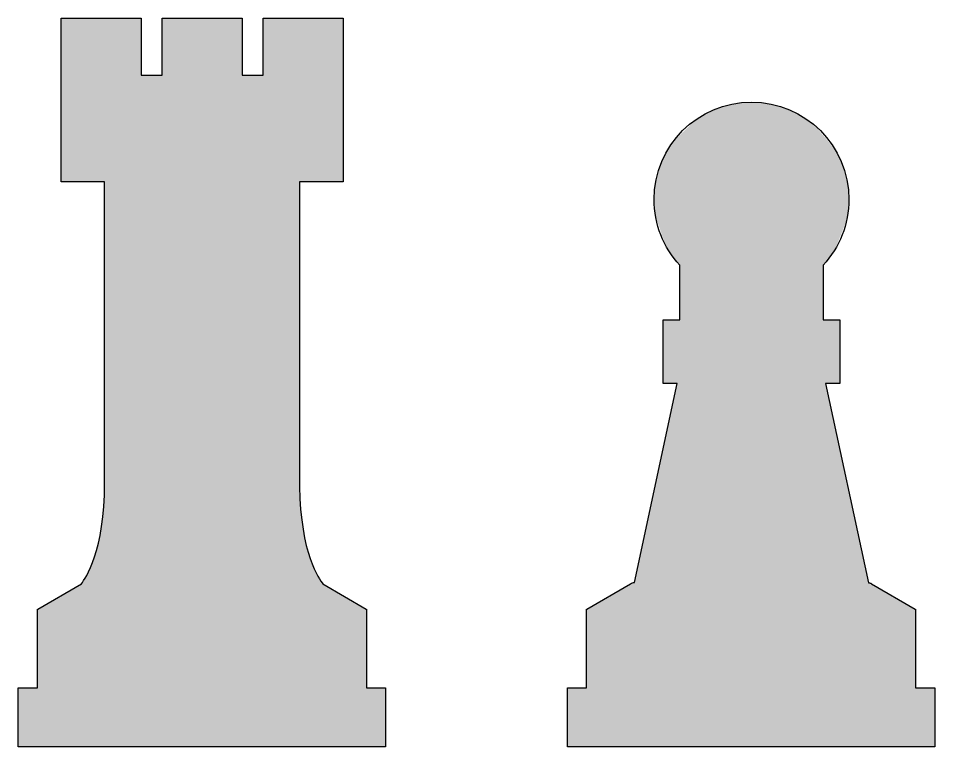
# Model space of a CAD drawing. Extents: x -1530 to -1030, y -441 to -279.
# Drawn here: x -1170.8 to -1030, y -440.6 to -328.7 of the extents above; entities that cross this region are included whole.
import ezdxf

# ---------------------------------------------------------------- set-up
doc = ezdxf.new("R2010")
doc.units = 0
doc.layers.add('LAYER', color=7, linetype='CONTINUOUS')

# ---------------------------------------------------------------- blocks, each defined once
blk = doc.blocks.new('*U2')
at = {"layer": 'LAYER', "color": 7}
for points in [[(-1060.85, -440.64), (-1062.42, -342.16), (-1060.85, -341.83)], [(-1059.96, -440.64), (-1060.85, -341.83), (-1059.96, -341.65)], [(-1060.85, -440.64), (-1060.85, -341.83), (-1059.96, -440.64)], [(-1057.38, -440.64), (-1059.96, -341.65), (-1057.38, -341.56)], [(-1059.96, -440.64), (-1059.96, -341.65), (-1057.38, -440.64)], [(-1057.38, -440.64), (-1057.38, -341.56), (-1054.87, -440.64)], [(-1054.87, -440.64), (-1057.38, -341.56), (-1054.87, -341.9)], [(-1054.87, -440.64), (-1054.87, -341.9), (-1052.5, -440.64)], [(-1052.5, -440.64), (-1054.87, -341.9), (-1052.5, -342.65)], [(-1064.71, -440.64), (-1066.81, -344.31), (-1064.71, -343.06)], [(-1062.42, -440.64), (-1064.71, -343.06), (-1062.42, -342.16)], [(-1064.71, -440.64), (-1064.71, -343.06), (-1062.42, -440.64)], [(-1062.42, -440.64), (-1062.42, -342.16), (-1060.85, -440.64)], [(-1052.5, -440.64), (-1052.5, -342.65), (-1051.97, -440.64)], [(-1051.97, -440.64), (-1052.5, -342.65), (-1051.97, -342.92)], [(-1051.97, -440.64), (-1051.97, -342.92), (-1050.32, -440.64)], [(-1050.32, -440.64), (-1051.97, -342.92), (-1050.32, -343.76)], [(-1066.81, -440.64), (-1069.16, -346.63), (-1066.81, -344.31)], [(-1066.81, -440.64), (-1066.81, -344.31), (-1064.71, -440.64)], [(-1050.32, -440.64), (-1050.32, -343.76), (-1048.36, -440.64)], [(-1048.36, -440.64), (-1050.32, -343.76), (-1048.36, -345.2)], [(-1048.36, -440.64), (-1048.36, -345.2), (-1047.14, -440.64)], [(-1047.14, -440.64), (-1048.36, -345.2), (-1047.14, -346.66)], [(-1070.24, -365.28), (-1070.94, -348.84), (-1070.24, -347.7)], [(-1070.18, -365.39), (-1070.24, -347.7), (-1070.18, -347.64)], [(-1070.24, -365.28), (-1070.24, -347.7), (-1070.18, -365.39)], [(-1070.1, -365.5), (-1070.18, -347.64), (-1070.1, -347.56)], [(-1070.18, -365.39), (-1070.18, -347.64), (-1070.1, -365.5)], [(-1069.85, -365.81), (-1070.1, -347.56), (-1069.85, -347.32)], [(-1070.1, -365.5), (-1070.1, -347.56), (-1069.85, -365.81)], [(-1069.68, -366.01), (-1069.85, -347.32), (-1069.68, -347.15)], [(-1069.85, -365.81), (-1069.85, -347.32), (-1069.68, -366.01)], [(-1069.64, -366.07), (-1069.68, -347.15), (-1069.64, -347.1)], [(-1069.68, -366.01), (-1069.68, -347.15), (-1069.64, -366.07)], [(-1069.57, -366.16), (-1069.64, -347.1), (-1069.57, -347.03)], [(-1069.64, -366.07), (-1069.64, -347.1), (-1069.57, -366.16)], [(-1069.55, -366.18), (-1069.57, -347.03), (-1069.55, -347.02)], [(-1069.57, -366.16), (-1069.57, -347.03), (-1069.55, -366.18)], [(-1069.49, -366.25), (-1069.55, -347.02), (-1069.49, -346.96)], [(-1069.55, -366.18), (-1069.55, -347.02), (-1069.49, -366.25)], [(-1069.36, -366.41), (-1069.49, -346.96), (-1069.36, -346.83)], [(-1069.49, -366.25), (-1069.49, -346.96), (-1069.36, -366.41)], [(-1069.28, -366.56), (-1069.36, -346.83), (-1069.28, -346.75)], [(-1069.36, -366.41), (-1069.36, -346.83), (-1069.28, -366.56)], [(-1069.16, -366.78), (-1069.28, -346.75), (-1069.16, -346.63)], [(-1069.28, -366.56), (-1069.28, -346.75), (-1069.16, -366.78)], [(-1069.16, -440.64), (-1069.16, -346.63), (-1066.81, -440.64)], [(-1047.14, -366.65), (-1047.14, -346.66), (-1047, -366.48)], [(-1047, -366.48), (-1047.14, -346.66), (-1047, -346.82)], [(-1047, -366.48), (-1047, -346.82), (-1046.88, -366.34)], [(-1046.88, -366.34), (-1047, -346.82), (-1046.88, -346.96)], [(-1046.88, -366.34), (-1046.88, -346.96), (-1046.72, -366.15)], [(-1046.72, -366.15), (-1046.88, -346.96), (-1046.72, -347.15)], [(-1046.72, -366.15), (-1046.72, -347.15), (-1046.71, -366.14)], [(-1046.71, -366.14), (-1046.72, -347.15), (-1046.71, -347.17)], [(-1046.71, -366.14), (-1046.71, -347.17), (-1046.62, -366.03)], [(-1046.62, -366.03), (-1046.71, -347.17), (-1046.62, -347.27)], [(-1046.62, -366.03), (-1046.62, -347.27), (-1046.58, -365.97)], [(-1046.58, -365.97), (-1046.62, -347.27), (-1046.58, -347.33)], [(-1046.58, -365.97), (-1046.58, -347.33), (-1046.36, -365.66)], [(-1046.36, -365.66), (-1046.58, -347.33), (-1046.36, -347.59)], [(-1046.36, -365.66), (-1046.36, -347.59), (-1046.21, -365.46)], [(-1046.21, -365.46), (-1046.36, -347.59), (-1046.21, -347.76)], [(-1046.21, -365.46), (-1046.21, -347.76), (-1045.69, -364.71)], [(-1045.69, -364.71), (-1046.21, -347.76), (-1045.69, -348.39)], [(-1070.94, -364.19), (-1071.35, -349.51), (-1070.94, -348.84)], [(-1070.94, -364.19), (-1070.94, -348.84), (-1070.24, -365.28)], [(-1045.69, -364.71), (-1045.69, -348.39), (-1045.28, -364.13)], [(-1045.28, -364.13), (-1045.69, -348.39), (-1045.28, -348.88)], [(-1045.28, -364.13), (-1045.28, -348.88), (-1045.26, -364.07)], [(-1045.26, -364.07), (-1045.28, -348.88), (-1045.26, -348.91)], [(-1045.26, -364.07), (-1045.26, -348.91), (-1044.81, -362.95)], [(-1044.81, -362.95), (-1045.26, -348.91), (-1044.81, -349.83)], [(-1071.71, -362.53), (-1071.89, -350.69), (-1071.71, -350.25)], [(-1071.7, -362.54), (-1071.71, -350.25), (-1071.7, -350.24)], [(-1071.71, -362.53), (-1071.71, -350.25), (-1071.7, -362.54)], [(-1071.52, -363.08), (-1071.7, -350.24), (-1071.52, -349.78)], [(-1071.7, -362.54), (-1071.7, -350.24), (-1071.7, -362.54)], [(-1071.7, -362.54), (-1071.7, -350.24), (-1071.7, -350.24)], [(-1071.7, -362.54), (-1071.7, -350.24), (-1071.52, -363.08)], [(-1071.36, -363.54), (-1071.52, -349.78), (-1071.36, -349.52)], [(-1071.52, -363.08), (-1071.52, -349.78), (-1071.36, -363.54)], [(-1071.35, -363.54), (-1071.36, -349.52), (-1071.35, -349.51)], [(-1071.36, -363.54), (-1071.36, -349.52), (-1071.35, -363.54)], [(-1071.35, -363.54), (-1071.35, -349.51), (-1070.94, -364.19)], [(-1044.81, -362.95), (-1044.81, -349.83), (-1044.79, -362.9)], [(-1044.79, -362.9), (-1044.81, -349.83), (-1044.79, -349.87)], [(-1044.79, -362.9), (-1044.79, -349.87), (-1044.64, -362.53)], [(-1044.64, -362.53), (-1044.79, -349.87), (-1044.64, -350.18)], [(-1044.64, -362.53), (-1044.64, -350.18), (-1044.59, -362.4)], [(-1044.59, -362.4), (-1044.64, -350.18), (-1044.59, -350.29)], [(-1044.59, -362.4), (-1044.59, -350.29), (-1044.19, -361.4)], [(-1044.19, -361.4), (-1044.59, -350.29), (-1044.19, -351.11)], [(-1071.89, -362.01), (-1072.44, -352.06), (-1071.89, -350.69)], [(-1071.89, -362.01), (-1071.89, -350.69), (-1071.71, -362.53)], [(-1044.19, -361.4), (-1044.19, -351.11), (-1043.66, -360.08)], [(-1043.66, -360.08), (-1044.19, -351.11), (-1043.66, -352.9)], [(-1072.44, -360.41), (-1072.88, -354.06), (-1072.44, -352.06)], [(-1072.44, -360.41), (-1072.44, -352.06), (-1071.89, -362.01)], [(-1043.66, -360.08), (-1043.66, -352.9), (-1043.55, -359.82)], [(-1043.55, -359.82), (-1043.66, -352.9), (-1043.55, -353.26)], [(-1043.55, -359.82), (-1043.55, -353.26), (-1043.48, -359.35)], [(-1043.48, -359.35), (-1043.55, -353.26), (-1043.48, -353.49)], [(-1072.98, -358.11), (-1073.1, -355.78), (-1072.98, -354.51)], [(-1072.91, -358.8), (-1072.98, -354.51), (-1072.91, -354.2)], [(-1072.98, -358.11), (-1072.98, -354.51), (-1072.91, -358.8)], [(-1072.88, -359.13), (-1072.91, -354.2), (-1072.88, -354.06)], [(-1072.91, -358.8), (-1072.91, -354.2), (-1072.88, -359.13)], [(-1072.88, -359.13), (-1072.88, -354.06), (-1072.44, -360.41)], [(-1043.48, -359.35), (-1043.48, -353.49), (-1043.21, -357.48)], [(-1043.21, -357.48), (-1043.48, -353.49), (-1043.21, -355.82)], [(-1073.1, -356.92), (-1073.11, -356.77), (-1073.1, -355.78)], [(-1073.1, -356.92), (-1073.1, -355.78), (-1072.98, -358.11)], [(-1043.21, -357.48), (-1043.21, -355.82), (-1043.19, -356.02)], [(-1071.7, -384.74), (-1071.71, -375.19), (-1071.7, -375)], [(-1071.71, -384.63), (-1071.71, -375.19), (-1071.7, -384.74)], [(-1071.7, -384.74), (-1071.7, -375), (-1071.7, -384.79)], [(-1071.7, -384.79), (-1071.7, -375), (-1071.7, -375)], [(-1071.7, -384.79), (-1071.7, -375), (-1071.52, -384.79)], [(-1071.52, -384.79), (-1071.7, -375), (-1071.52, -375)], [(-1071.52, -384.79), (-1071.52, -375), (-1071.36, -384.79)], [(-1071.36, -384.79), (-1071.52, -375), (-1071.36, -375)], [(-1071.36, -384.79), (-1071.36, -375), (-1071.35, -384.79)], [(-1071.35, -384.79), (-1071.36, -375), (-1071.35, -375)], [(-1071.35, -384.79), (-1071.35, -375), (-1070.94, -384.79)], [(-1070.94, -384.79), (-1071.35, -375), (-1070.94, -375)], [(-1070.94, -384.79), (-1070.94, -375), (-1070.24, -384.79)], [(-1070.24, -384.79), (-1070.94, -375), (-1070.24, -375)], [(-1070.24, -384.79), (-1070.24, -375), (-1070.18, -384.79)], [(-1070.18, -384.79), (-1070.24, -375), (-1070.18, -375)], [(-1070.18, -384.79), (-1070.18, -375), (-1070.1, -384.79)], [(-1070.1, -384.79), (-1070.18, -375), (-1070.1, -375)], [(-1070.1, -384.79), (-1070.1, -375), (-1069.85, -384.79)], [(-1069.85, -384.79), (-1070.1, -375), (-1069.85, -375)], [(-1069.85, -384.79), (-1069.85, -375), (-1069.68, -384.79)], [(-1069.68, -384.79), (-1069.85, -375), (-1069.68, -375)], [(-1069.68, -384.79), (-1069.68, -375), (-1069.64, -384.79)], [(-1069.64, -384.79), (-1069.68, -375), (-1069.64, -375)], [(-1069.64, -384.79), (-1069.64, -375), (-1069.57, -384.79)], [(-1069.57, -384.79), (-1069.64, -375), (-1069.57, -375)], [(-1069.57, -384.79), (-1069.57, -375), (-1069.55, -384.79)], [(-1069.55, -384.79), (-1069.57, -375), (-1069.55, -375)], [(-1069.55, -440.64), (-1069.55, -375), (-1069.49, -440.64)], [(-1069.49, -440.64), (-1069.55, -375), (-1069.49, -375)], [(-1069.49, -440.64), (-1069.49, -375), (-1069.36, -440.64)], [(-1069.36, -440.64), (-1069.49, -375), (-1069.36, -375)], [(-1069.36, -440.64), (-1069.36, -375), (-1069.28, -440.64)], [(-1069.28, -440.64), (-1069.36, -375), (-1069.28, -375)], [(-1069.16, -440.64), (-1069.28, -375), (-1069.16, -374.86)], [(-1069.28, -440.64), (-1069.28, -375), (-1069.16, -440.64)], [(-1047.14, -440.64), (-1047.14, -375), (-1047, -440.64)], [(-1047, -440.64), (-1047.14, -375), (-1047, -375)], [(-1047, -440.64), (-1047, -375), (-1046.88, -440.64)], [(-1046.88, -440.64), (-1047, -375), (-1046.88, -375)], [(-1046.88, -440.64), (-1046.88, -375), (-1046.72, -440.64)], [(-1046.72, -440.64), (-1046.88, -375), (-1046.72, -375)], [(-1046.72, -384.79), (-1046.72, -375), (-1046.71, -384.79)], [(-1046.71, -384.79), (-1046.72, -375), (-1046.71, -375)], [(-1046.71, -384.79), (-1046.71, -375), (-1046.62, -384.79)], [(-1046.62, -384.79), (-1046.71, -375), (-1046.62, -375)], [(-1046.62, -384.79), (-1046.62, -375), (-1046.58, -384.79)], [(-1046.58, -384.79), (-1046.62, -375), (-1046.58, -375)], [(-1046.58, -384.79), (-1046.58, -375), (-1046.36, -384.79)], [(-1046.36, -384.79), (-1046.58, -375), (-1046.36, -375)], [(-1046.36, -384.79), (-1046.36, -375), (-1046.21, -384.79)], [(-1046.21, -384.79), (-1046.36, -375), (-1046.21, -375)], [(-1046.21, -384.79), (-1046.21, -375), (-1045.69, -384.79)], [(-1045.69, -384.79), (-1046.21, -375), (-1045.69, -375)], [(-1045.69, -384.79), (-1045.69, -375), (-1045.28, -384.79)], [(-1045.28, -384.79), (-1045.69, -375), (-1045.28, -375)], [(-1045.28, -384.79), (-1045.28, -375), (-1045.26, -384.79)], [(-1045.26, -384.79), (-1045.28, -375), (-1045.26, -375)], [(-1045.26, -384.79), (-1045.26, -375), (-1044.81, -384.79)], [(-1044.81, -384.79), (-1045.26, -375), (-1044.81, -375)], [(-1044.81, -384.79), (-1044.81, -375), (-1044.79, -384.79)], [(-1044.79, -384.79), (-1044.81, -375), (-1044.79, -375)], [(-1044.79, -384.79), (-1044.79, -375), (-1044.64, -384.79)], [(-1044.64, -384.79), (-1044.79, -375), (-1044.64, -375.03)], [(-1044.64, -384.79), (-1044.64, -375.03), (-1044.59, -384.42)], [(-1044.59, -384.42), (-1044.64, -375.03), (-1044.59, -375.05)], [(-1069.68, -440.64), (-1069.85, -386.22), (-1069.68, -385.43)], [(-1069.64, -440.64), (-1069.68, -385.43), (-1069.64, -385.22)], [(-1069.68, -440.64), (-1069.68, -385.43), (-1069.64, -440.64)], [(-1069.57, -440.64), (-1069.64, -385.22), (-1069.57, -384.89)], [(-1069.64, -440.64), (-1069.64, -385.22), (-1069.57, -440.64)], [(-1069.55, -440.64), (-1069.57, -384.89), (-1069.55, -384.79)], [(-1069.57, -440.64), (-1069.57, -384.89), (-1069.55, -440.64)], [(-1046.72, -440.64), (-1046.72, -384.79), (-1046.71, -440.64)], [(-1046.71, -440.64), (-1046.72, -384.79), (-1046.71, -384.95)], [(-1046.71, -440.64), (-1046.71, -384.95), (-1046.62, -440.64)], [(-1046.62, -440.64), (-1046.71, -384.95), (-1046.62, -385.37)], [(-1046.62, -440.64), (-1046.62, -385.37), (-1046.58, -440.64)], [(-1046.58, -440.64), (-1046.62, -385.37), (-1046.58, -385.58)], [(-1046.58, -440.64), (-1046.58, -385.58), (-1046.36, -440.64)], [(-1046.36, -440.64), (-1046.58, -385.58), (-1046.36, -386.61)], [(-1069.85, -440.64), (-1070.1, -387.38), (-1069.85, -386.22)], [(-1069.85, -440.64), (-1069.85, -386.22), (-1069.68, -440.64)], [(-1046.36, -440.64), (-1046.36, -386.61), (-1046.21, -440.64)], [(-1046.21, -440.64), (-1046.36, -386.61), (-1046.21, -387.27)], [(-1070.24, -440.64), (-1070.94, -391.28), (-1070.24, -388.03)], [(-1070.18, -440.64), (-1070.24, -388.03), (-1070.18, -387.72)], [(-1070.24, -440.64), (-1070.24, -388.03), (-1070.18, -440.64)], [(-1070.1, -440.64), (-1070.18, -387.72), (-1070.1, -387.38)], [(-1070.18, -440.64), (-1070.18, -387.72), (-1070.1, -440.64)], [(-1070.1, -440.64), (-1070.1, -387.38), (-1069.85, -440.64)], [(-1046.21, -440.64), (-1046.21, -387.27), (-1045.69, -440.64)], [(-1045.69, -440.64), (-1046.21, -387.27), (-1045.69, -389.71)], [(-1045.69, -440.64), (-1045.69, -389.71), (-1045.28, -440.64)], [(-1045.28, -440.64), (-1045.69, -389.71), (-1045.28, -391.62)], [(-1070.94, -440.64), (-1071.35, -393.19), (-1070.94, -391.28)], [(-1070.94, -440.64), (-1070.94, -391.28), (-1070.24, -440.64)], [(-1045.28, -440.64), (-1045.28, -391.62), (-1045.26, -440.64)], [(-1045.26, -440.64), (-1045.28, -391.62), (-1045.26, -391.73)], [(-1045.26, -440.64), (-1045.26, -391.73), (-1044.81, -440.64)], [(-1044.81, -440.64), (-1045.26, -391.73), (-1044.81, -393.82)], [(-1071.52, -440.64), (-1071.7, -394.81), (-1071.52, -393.94)], [(-1071.36, -440.64), (-1071.52, -393.94), (-1071.36, -393.2)], [(-1071.52, -440.64), (-1071.52, -393.94), (-1071.36, -440.64)], [(-1071.35, -440.64), (-1071.36, -393.2), (-1071.35, -393.19)], [(-1071.36, -440.64), (-1071.36, -393.2), (-1071.35, -440.64)], [(-1071.35, -440.64), (-1071.35, -393.19), (-1070.94, -440.64)], [(-1044.81, -440.64), (-1044.81, -393.82), (-1044.79, -440.64)], [(-1044.79, -440.64), (-1044.81, -393.82), (-1044.79, -393.92)], [(-1044.79, -440.64), (-1044.79, -393.92), (-1044.64, -440.64)], [(-1044.64, -440.64), (-1044.79, -393.92), (-1044.64, -394.6)], [(-1071.71, -440.64), (-1071.89, -395.66), (-1071.71, -394.83)], [(-1071.7, -440.64), (-1071.71, -394.83), (-1071.7, -394.82)], [(-1071.71, -440.64), (-1071.71, -394.83), (-1071.7, -440.64)], [(-1071.7, -440.64), (-1071.7, -394.82), (-1071.7, -394.81)], [(-1071.7, -440.64), (-1071.7, -394.81), (-1071.52, -440.64)], [(-1071.7, -440.64), (-1071.7, -394.82), (-1071.7, -440.64)], [(-1044.64, -440.64), (-1044.64, -394.6), (-1044.59, -440.64)], [(-1044.59, -440.64), (-1044.64, -394.6), (-1044.59, -394.85)], [(-1044.59, -440.64), (-1044.59, -394.85), (-1044.19, -440.64)], [(-1044.19, -440.64), (-1044.59, -394.85), (-1044.19, -396.71)], [(-1071.89, -440.64), (-1072.44, -398.24), (-1071.89, -395.66)], [(-1071.89, -440.64), (-1071.89, -395.66), (-1071.71, -440.64)], [(-1044.19, -440.64), (-1044.19, -396.71), (-1043.66, -440.64)], [(-1043.66, -440.64), (-1044.19, -396.71), (-1043.66, -399.17)], [(-1072.44, -440.64), (-1072.88, -400.3), (-1072.44, -398.24)], [(-1072.44, -440.64), (-1072.44, -398.24), (-1071.89, -440.64)], [(-1043.66, -440.64), (-1043.66, -399.17), (-1043.55, -440.64)], [(-1043.55, -440.64), (-1043.66, -399.17), (-1043.55, -399.66)], [(-1043.55, -440.64), (-1043.55, -399.66), (-1043.48, -440.64)], [(-1043.48, -440.64), (-1043.55, -399.66), (-1043.48, -399.98)], [(-1072.98, -440.64), (-1073.1, -401.3), (-1072.98, -400.76)], [(-1072.91, -440.64), (-1072.98, -400.76), (-1072.91, -400.45)], [(-1072.98, -440.64), (-1072.98, -400.76), (-1072.91, -440.64)], [(-1072.88, -440.64), (-1072.91, -400.45), (-1072.88, -400.3)], [(-1072.91, -440.64), (-1072.91, -400.45), (-1072.88, -440.64)], [(-1072.88, -440.64), (-1072.88, -400.3), (-1072.44, -440.64)], [(-1043.48, -440.64), (-1043.48, -399.98), (-1043.21, -440.64)], [(-1043.21, -440.64), (-1043.48, -399.98), (-1043.21, -401.25)], [(-1043.21, -440.64), (-1043.21, -401.25), (-1043.19, -440.64)], [(-1043.19, -440.64), (-1043.21, -401.25), (-1043.19, -401.37)], [(-1073.11, -440.64), (-1073.94, -405.2), (-1073.11, -401.37)], [(-1073.1, -440.64), (-1073.11, -401.37), (-1073.1, -401.3)], [(-1073.11, -440.64), (-1073.11, -401.37), (-1073.1, -440.64)], [(-1073.1, -440.64), (-1073.1, -401.3), (-1072.98, -440.64)], [(-1043.19, -440.64), (-1043.19, -401.37), (-1042.77, -440.64)], [(-1042.77, -440.64), (-1043.19, -401.37), (-1042.77, -403.32)], [(-1042.77, -440.64), (-1042.77, -403.32), (-1041.79, -440.64)], [(-1041.79, -440.64), (-1042.77, -403.32), (-1041.79, -407.86)], [(-1073.94, -440.64), (-1074.86, -409.49), (-1073.94, -405.2)], [(-1073.94, -440.64), (-1073.94, -405.2), (-1073.11, -440.64)], [(-1041.79, -440.64), (-1041.79, -407.86), (-1040.97, -440.64)], [(-1040.97, -440.64), (-1041.79, -407.86), (-1040.97, -411.68)], [(-1074.86, -440.64), (-1075.59, -412.89), (-1074.86, -409.49)], [(-1074.86, -440.64), (-1074.86, -409.49), (-1073.94, -440.64)], [(-1040.97, -440.64), (-1040.97, -411.68), (-1040.4, -440.64)], [(-1040.4, -440.64), (-1040.97, -411.68), (-1040.4, -414.34)], [(-1075.59, -440.64), (-1076.04, -414.96), (-1075.59, -412.89)], [(-1075.59, -440.64), (-1075.59, -412.89), (-1074.86, -440.64)], [(-1076.04, -440.64), (-1076.15, -415.39), (-1076.04, -414.96)], [(-1076.04, -440.64), (-1076.04, -414.96), (-1075.59, -440.64)], [(-1040.4, -440.64), (-1040.4, -414.34), (-1040.23, -440.64)], [(-1040.23, -440.64), (-1040.4, -414.34), (-1040.23, -415.11)], [(-1040.23, -440.64), (-1040.23, -415.11), (-1040.16, -440.64)], [(-1040.16, -440.64), (-1040.23, -415.11), (-1040.16, -415.43)], [(-1077.4, -440.64), (-1079.16, -416.99), (-1077.4, -415.97)], [(-1077.1, -440.64), (-1077.4, -415.97), (-1077.1, -415.79)], [(-1077.4, -440.64), (-1077.4, -415.97), (-1077.1, -440.64)], [(-1076.88, -440.64), (-1077.1, -415.79), (-1076.88, -415.67)], [(-1077.1, -440.64), (-1077.1, -415.79), (-1076.88, -440.64)], [(-1076.72, -440.64), (-1076.88, -415.67), (-1076.72, -415.57)], [(-1076.88, -440.64), (-1076.88, -415.67), (-1076.72, -440.64)], [(-1076.48, -440.64), (-1076.72, -415.57), (-1076.48, -415.46)], [(-1076.72, -440.64), (-1076.72, -415.57), (-1076.48, -440.64)], [(-1076.22, -440.64), (-1076.48, -415.46), (-1076.22, -415.4)], [(-1076.48, -440.64), (-1076.48, -415.46), (-1076.22, -440.64)], [(-1076.15, -440.64), (-1076.22, -415.4), (-1076.15, -415.39)], [(-1076.22, -440.64), (-1076.22, -415.4), (-1076.15, -440.64)], [(-1076.15, -440.64), (-1076.15, -415.39), (-1076.04, -440.64)], [(-1040.16, -440.64), (-1040.16, -415.43), (-1040.06, -440.64)], [(-1040.06, -440.64), (-1040.16, -415.43), (-1040.06, -415.46)], [(-1040.06, -440.64), (-1040.06, -415.46), (-1039.96, -440.64)], [(-1039.96, -440.64), (-1040.06, -415.46), (-1039.96, -415.48)], [(-1039.96, -440.64), (-1039.96, -415.48), (-1039.86, -440.64)], [(-1039.86, -440.64), (-1039.96, -415.48), (-1039.86, -415.5)], [(-1039.86, -440.64), (-1039.86, -415.5), (-1039.64, -440.64)], [(-1039.64, -440.64), (-1039.86, -415.5), (-1039.64, -415.6)], [(-1039.64, -440.64), (-1039.64, -415.6), (-1038.58, -440.64)], [(-1038.58, -440.64), (-1039.64, -415.6), (-1038.58, -416.22)], [(-1038.58, -440.64), (-1038.58, -416.22), (-1036.69, -440.64)], [(-1036.69, -440.64), (-1038.58, -416.22), (-1036.69, -417.33)], [(-1080.27, -440.64), (-1081.25, -418.21), (-1080.27, -417.64)], [(-1079.16, -440.64), (-1080.27, -417.64), (-1079.16, -416.99)], [(-1080.27, -440.64), (-1080.27, -417.64), (-1079.16, -440.64)], [(-1079.16, -440.64), (-1079.16, -416.99), (-1077.4, -440.64)], [(-1036.69, -440.64), (-1036.69, -417.33), (-1036.65, -440.64)], [(-1036.65, -440.64), (-1036.69, -417.33), (-1036.65, -417.35)], [(-1036.65, -440.64), (-1036.65, -417.35), (-1034.61, -440.64)], [(-1034.61, -440.64), (-1036.65, -417.35), (-1034.61, -418.54)], [(-1083.49, -440.64), (-1083.49, -419.79), (-1083.49, -419.49)], [(-1083.49, -440.64), (-1083.49, -419.49), (-1083.48, -440.64)], [(-1083.48, -440.64), (-1083.49, -419.49), (-1083.48, -419.49)], [(-1083.48, -440.64), (-1083.48, -419.49), (-1083.46, -440.64)], [(-1083.46, -440.64), (-1083.48, -419.49), (-1083.46, -419.49)], [(-1083.37, -440.64), (-1083.46, -419.49), (-1083.37, -419.44)], [(-1083.46, -440.64), (-1083.46, -419.49), (-1083.46, -440.64)], [(-1083.46, -440.64), (-1083.46, -419.49), (-1083.46, -419.49)], [(-1083.46, -440.64), (-1083.46, -419.49), (-1083.37, -440.64)], [(-1082.93, -440.64), (-1083.37, -419.44), (-1082.93, -419.18)], [(-1083.37, -440.64), (-1083.37, -419.44), (-1082.93, -440.64)], [(-1082.89, -440.64), (-1082.93, -419.18), (-1082.89, -419.16)], [(-1082.93, -440.64), (-1082.93, -419.18), (-1082.89, -440.64)], [(-1081.25, -440.64), (-1082.89, -419.16), (-1081.25, -418.21)], [(-1082.89, -440.64), (-1082.89, -419.16), (-1081.25, -440.64)], [(-1081.25, -440.64), (-1081.25, -418.21), (-1080.27, -440.64)], [(-1034.61, -440.64), (-1034.61, -418.54), (-1033.97, -440.64)], [(-1033.97, -440.64), (-1034.61, -418.54), (-1033.97, -418.92)], [(-1033.97, -440.64), (-1033.97, -418.92), (-1033.22, -440.64)], [(-1033.22, -440.64), (-1033.97, -418.92), (-1033.22, -419.36)], [(-1033.22, -440.64), (-1033.22, -419.36), (-1032.98, -440.64)], [(-1032.98, -440.64), (-1033.22, -419.36), (-1032.98, -419.49)], [(-1032.98, -440.64), (-1032.98, -419.49), (-1032.94, -440.64)], [(-1032.94, -440.64), (-1032.98, -419.49), (-1032.94, -419.49)], [(-1032.94, -440.64), (-1032.94, -419.49), (-1032.93, -440.64)], [(-1032.93, -440.64), (-1032.94, -419.49), (-1032.93, -419.49)], [(-1032.93, -440.64), (-1032.93, -419.49), (-1032.93, -440.64)], [(-1032.93, -440.64), (-1032.93, -419.49), (-1032.93, -419.58)], [(-1083.49, -440.64), (-1083.49, -419.79), (-1083.49, -440.64)], [(-1086.41, -440.64), (-1086.42, -431.85), (-1086.41, -431.61)], [(-1086.42, -440.64), (-1086.42, -431.85), (-1086.41, -440.64)], [(-1086.41, -440.64), (-1086.41, -431.61), (-1086.06, -440.64)], [(-1086.06, -440.64), (-1086.41, -431.61), (-1086.06, -431.61)], [(-1086.06, -440.64), (-1086.06, -431.61), (-1086.05, -440.64)], [(-1086.05, -440.64), (-1086.06, -431.61), (-1086.05, -431.61)], [(-1086.05, -440.64), (-1086.05, -431.61), (-1084.85, -440.64)], [(-1084.85, -440.64), (-1086.05, -431.61), (-1084.85, -431.61)], [(-1084.85, -440.64), (-1084.85, -431.61), (-1084.35, -440.64)], [(-1084.35, -440.64), (-1084.85, -431.61), (-1084.35, -431.61)], [(-1084.35, -440.64), (-1084.35, -431.61), (-1083.66, -440.64)], [(-1083.66, -440.64), (-1084.35, -431.61), (-1083.66, -431.61)], [(-1083.49, -440.64), (-1083.66, -431.61), (-1083.49, -431.47)], [(-1083.66, -440.64), (-1083.66, -431.61), (-1083.49, -440.64)], [(-1032.93, -440.64), (-1032.93, -431.61), (-1032.59, -440.64)], [(-1032.59, -440.64), (-1032.93, -431.61), (-1032.59, -431.61)], [(-1032.59, -440.64), (-1032.59, -431.61), (-1031.88, -440.64)], [(-1031.88, -440.64), (-1032.59, -431.61), (-1031.88, -431.61)], [(-1031.88, -440.64), (-1031.88, -431.61), (-1031.8, -440.64)], [(-1031.8, -440.64), (-1031.88, -431.61), (-1031.8, -431.61)], [(-1031.8, -440.64), (-1031.8, -431.61), (-1030.52, -440.64)], [(-1030.52, -440.64), (-1031.8, -431.61), (-1030.52, -431.61)], [(-1030.52, -440.64), (-1030.52, -431.61), (-1030.19, -440.64)], [(-1030.19, -440.64), (-1030.52, -431.61), (-1030.19, -431.61)], [(-1030.19, -440.64), (-1030.19, -431.61), (-1030, -440.64)], [(-1030, -440.64), (-1030.19, -431.61), (-1030, -431.68)], [(-1030, -440.64), (-1030, -431.68), (-1030, -440.38)], [(-1030, -440.38), (-1030, -431.68), (-1030, -431.68)]]:
    blk.add_solid(points, dxfattribs=at)
blk = doc.blocks.new('*U4')
at = {"layer": 'LAYER', "color": 7}
for points in [[(-1164.23, -353.73), (-1164.24, -329.29), (-1164.23, -328.67)], [(-1164.24, -353.73), (-1164.24, -329.29), (-1164.23, -353.73)], [(-1164.23, -353.73), (-1164.23, -328.67), (-1163.71, -353.79)], [(-1163.71, -353.79), (-1164.23, -328.67), (-1163.71, -328.67)], [(-1163.71, -353.79), (-1163.71, -328.67), (-1163.62, -353.8)], [(-1163.62, -353.8), (-1163.71, -328.67), (-1163.62, -328.67)], [(-1163.62, -353.8), (-1163.62, -328.67), (-1163.43, -353.8)], [(-1163.43, -353.8), (-1163.62, -328.67), (-1163.43, -328.67)], [(-1163.43, -353.8), (-1163.43, -328.67), (-1162.53, -353.8)], [(-1162.53, -353.8), (-1163.43, -328.67), (-1162.53, -328.67)], [(-1162.53, -353.8), (-1162.53, -328.67), (-1162.16, -353.8)], [(-1162.16, -353.8), (-1162.53, -328.67), (-1162.16, -328.67)], [(-1162.16, -353.8), (-1162.16, -328.67), (-1161.13, -353.8)], [(-1161.13, -353.8), (-1162.16, -328.67), (-1161.13, -328.67)], [(-1161.13, -353.8), (-1161.13, -328.67), (-1160.88, -353.8)], [(-1160.88, -353.8), (-1161.13, -328.67), (-1160.88, -328.67)], [(-1160.88, -353.8), (-1160.88, -328.67), (-1160.54, -353.8)], [(-1160.54, -353.8), (-1160.88, -328.67), (-1160.54, -328.67)], [(-1160.54, -353.8), (-1160.54, -328.67), (-1159.93, -353.8)], [(-1159.93, -353.8), (-1160.54, -328.67), (-1159.93, -328.67)], [(-1159.93, -353.8), (-1159.93, -328.67), (-1159.66, -353.8)], [(-1159.66, -353.8), (-1159.93, -328.67), (-1159.66, -328.67)], [(-1159.66, -353.8), (-1159.66, -328.67), (-1159.55, -353.8)], [(-1159.55, -353.8), (-1159.66, -328.67), (-1159.55, -328.67)], [(-1159.55, -353.8), (-1159.55, -328.67), (-1158.5, -353.8)], [(-1158.5, -353.8), (-1159.55, -328.67), (-1158.5, -328.67)], [(-1158.5, -353.8), (-1158.5, -328.67), (-1157.98, -353.8)], [(-1157.98, -353.8), (-1158.5, -328.67), (-1157.98, -328.67)], [(-1157.98, -353.8), (-1157.98, -328.67), (-1157.73, -353.8)], [(-1157.73, -353.8), (-1157.98, -328.67), (-1157.73, -328.67)], [(-1157.73, -353.8), (-1157.73, -328.67), (-1157.58, -353.8)], [(-1157.58, -353.8), (-1157.73, -328.67), (-1157.58, -328.67)], [(-1157.58, -353.8), (-1157.58, -328.67), (-1157.56, -353.8)], [(-1157.56, -353.8), (-1157.58, -328.67), (-1157.56, -328.67)], [(-1157.56, -353.8), (-1157.56, -328.67), (-1157.54, -353.81)], [(-1157.54, -353.81), (-1157.56, -328.67), (-1157.54, -328.67)], [(-1157.54, -440.64), (-1157.54, -328.67), (-1156.94, -440.64)], [(-1156.94, -440.64), (-1157.54, -328.67), (-1156.94, -328.67)], [(-1156.94, -440.64), (-1156.94, -328.67), (-1153.44, -440.64)], [(-1153.44, -440.64), (-1156.94, -328.67), (-1153.44, -328.67)], [(-1153.44, -440.64), (-1153.44, -328.67), (-1152.34, -440.64)], [(-1152.34, -440.64), (-1153.44, -328.67), (-1152.34, -328.67)], [(-1152.34, -440.64), (-1152.34, -328.67), (-1151.93, -440.64)], [(-1151.93, -440.64), (-1152.34, -328.67), (-1151.93, -328.67)], [(-1148.58, -440.64), (-1148.72, -328.73), (-1148.58, -328.67)], [(-1148.72, -440.64), (-1148.72, -328.73), (-1148.58, -440.64)], [(-1148.58, -440.64), (-1148.58, -328.67), (-1147.75, -440.64)], [(-1147.75, -440.64), (-1148.58, -328.67), (-1147.75, -328.67)], [(-1147.75, -440.64), (-1147.75, -328.67), (-1146.34, -440.64)], [(-1146.34, -440.64), (-1147.75, -328.67), (-1146.34, -328.67)], [(-1146.34, -440.64), (-1146.34, -328.67), (-1142.59, -440.64)], [(-1142.59, -440.64), (-1146.34, -328.67), (-1142.59, -328.67)], [(-1142.59, -440.64), (-1142.59, -328.67), (-1142.56, -440.64)], [(-1142.56, -440.64), (-1142.59, -328.67), (-1142.56, -328.67)], [(-1142.56, -440.64), (-1142.56, -328.67), (-1138.78, -440.64)], [(-1138.78, -440.64), (-1142.56, -328.67), (-1138.78, -328.67)], [(-1138.78, -440.64), (-1138.78, -328.67), (-1137.37, -440.64)], [(-1137.37, -440.64), (-1138.78, -328.67), (-1137.37, -328.67)], [(-1137.37, -440.64), (-1137.37, -328.67), (-1136.54, -440.64)], [(-1136.54, -440.64), (-1137.37, -328.67), (-1136.54, -328.67)], [(-1136.54, -440.64), (-1136.54, -328.67), (-1136.4, -440.64)], [(-1136.4, -440.64), (-1136.54, -328.67), (-1136.4, -328.73)], [(-1133.19, -440.64), (-1133.19, -328.67), (-1132.78, -440.64)], [(-1132.78, -440.64), (-1133.19, -328.67), (-1132.78, -328.67)], [(-1132.78, -440.64), (-1132.78, -328.67), (-1131.68, -440.64)], [(-1131.68, -440.64), (-1132.78, -328.67), (-1131.68, -328.67)], [(-1131.68, -440.64), (-1131.68, -328.67), (-1128.18, -440.64)], [(-1128.18, -440.64), (-1131.68, -328.67), (-1128.18, -328.67)], [(-1128.18, -440.64), (-1128.18, -328.67), (-1127.59, -440.64)], [(-1127.59, -440.64), (-1128.18, -328.67), (-1127.59, -328.67)], [(-1127.59, -353.81), (-1127.59, -328.67), (-1127.56, -353.8)], [(-1127.56, -353.8), (-1127.59, -328.67), (-1127.56, -328.67)], [(-1127.56, -353.8), (-1127.56, -328.67), (-1127.55, -353.8)], [(-1127.55, -353.8), (-1127.56, -328.67), (-1127.55, -328.67)], [(-1127.55, -353.8), (-1127.55, -328.67), (-1127.35, -353.8)], [(-1127.35, -353.8), (-1127.55, -328.67), (-1127.35, -328.67)], [(-1127.35, -353.8), (-1127.35, -328.67), (-1127.15, -353.8)], [(-1127.15, -353.8), (-1127.35, -328.67), (-1127.15, -328.67)], [(-1127.15, -353.8), (-1127.15, -328.67), (-1126.55, -353.8)], [(-1126.55, -353.8), (-1127.15, -328.67), (-1126.55, -328.67)], [(-1126.55, -353.8), (-1126.55, -328.67), (-1125.5, -353.8)], [(-1125.5, -353.8), (-1126.55, -328.67), (-1125.5, -328.67)], [(-1125.5, -353.8), (-1125.5, -328.67), (-1125.47, -353.8)], [(-1125.47, -353.8), (-1125.5, -328.67), (-1125.47, -328.67)], [(-1125.47, -353.8), (-1125.47, -328.67), (-1125.26, -353.8)], [(-1125.26, -353.8), (-1125.47, -328.67), (-1125.26, -328.67)], [(-1125.26, -353.8), (-1125.26, -328.67), (-1124.52, -353.8)], [(-1124.52, -353.8), (-1125.26, -328.67), (-1124.52, -328.67)], [(-1124.52, -353.8), (-1124.52, -328.67), (-1124.24, -353.8)], [(-1124.24, -353.8), (-1124.52, -328.67), (-1124.24, -328.67)], [(-1124.24, -353.8), (-1124.24, -328.67), (-1123.97, -353.8)], [(-1123.97, -353.8), (-1124.24, -328.67), (-1123.97, -328.67)], [(-1123.97, -353.8), (-1123.97, -328.67), (-1122.95, -353.8)], [(-1122.95, -353.8), (-1123.97, -328.67), (-1122.95, -328.67)], [(-1122.95, -353.8), (-1122.95, -328.67), (-1122.59, -353.8)], [(-1122.59, -353.8), (-1122.95, -328.67), (-1122.59, -328.67)], [(-1122.59, -353.8), (-1122.59, -328.67), (-1121.76, -353.8)], [(-1121.76, -353.8), (-1122.59, -328.67), (-1121.76, -328.67)], [(-1121.76, -353.8), (-1121.76, -328.67), (-1121.49, -353.8)], [(-1121.49, -353.8), (-1121.76, -328.67), (-1121.49, -328.67)], [(-1121.49, -353.8), (-1121.49, -328.67), (-1121.4, -353.79)], [(-1121.4, -353.79), (-1121.49, -328.67), (-1121.4, -328.67)], [(-1121.4, -353.79), (-1121.4, -328.67), (-1120.88, -353.73)], [(-1120.88, -353.73), (-1121.4, -328.67), (-1120.88, -328.67)], [(-1120.88, -353.73), (-1120.88, -328.67), (-1120.87, -353.73)], [(-1120.87, -353.73), (-1120.88, -328.67), (-1120.87, -329.29)], [(-1151.93, -440.64), (-1151.93, -337.05), (-1151.85, -440.64)], [(-1151.85, -440.64), (-1151.93, -337.05), (-1151.85, -337.43)], [(-1151.85, -440.64), (-1151.85, -337.43), (-1151.7, -440.64)], [(-1151.7, -440.64), (-1151.85, -337.43), (-1151.7, -337.43)], [(-1151.7, -440.64), (-1151.7, -337.43), (-1151.18, -440.64)], [(-1151.18, -440.64), (-1151.7, -337.43), (-1151.18, -337.43)], [(-1151.18, -440.64), (-1151.18, -337.43), (-1149.22, -440.64)], [(-1149.22, -440.64), (-1151.18, -337.43), (-1149.22, -337.43)], [(-1149.22, -440.64), (-1149.22, -337.43), (-1148.72, -440.64)], [(-1148.72, -440.64), (-1149.22, -337.43), (-1148.72, -337.43)], [(-1148.72, -440.64), (-1148.72, -337.43), (-1148.72, -337.28)], [(-1148.72, -440.64), (-1148.72, -337.43), (-1148.72, -440.64)], [(-1136.4, -440.64), (-1136.4, -337.28), (-1136.39, -440.64)], [(-1136.39, -440.64), (-1136.4, -337.28), (-1136.39, -337.43)], [(-1136.39, -440.64), (-1136.39, -337.43), (-1135.9, -440.64)], [(-1135.9, -440.64), (-1136.39, -337.43), (-1135.9, -337.43)], [(-1135.9, -440.64), (-1135.9, -337.43), (-1133.93, -440.64)], [(-1133.93, -440.64), (-1135.9, -337.43), (-1133.93, -337.43)], [(-1133.93, -440.64), (-1133.93, -337.43), (-1133.48, -440.64)], [(-1133.48, -440.64), (-1133.93, -337.43), (-1133.48, -337.43)], [(-1133.48, -440.64), (-1133.48, -337.43), (-1133.27, -440.64)], [(-1133.27, -440.64), (-1133.48, -337.43), (-1133.27, -337.43)], [(-1133.19, -440.64), (-1133.27, -337.43), (-1133.19, -337.05)], [(-1133.27, -440.64), (-1133.27, -337.43), (-1133.19, -440.64)], [(-1157.54, -440.64), (-1157.56, -401.51), (-1157.54, -400.06)], [(-1127.59, -440.64), (-1127.59, -400.65), (-1127.56, -440.64)], [(-1127.56, -440.64), (-1127.59, -400.65), (-1127.56, -402.05)], [(-1157.58, -440.64), (-1157.73, -404.54), (-1157.58, -401.92)], [(-1157.56, -440.64), (-1157.58, -401.92), (-1157.56, -401.51)], [(-1157.58, -440.64), (-1157.58, -401.92), (-1157.56, -440.64)], [(-1157.56, -440.64), (-1157.56, -401.51), (-1157.54, -440.64)], [(-1127.56, -440.64), (-1127.56, -402.05), (-1127.55, -440.64)], [(-1127.55, -440.64), (-1127.56, -402.05), (-1127.55, -402.19)], [(-1127.55, -440.64), (-1127.55, -402.19), (-1127.35, -440.64)], [(-1127.35, -440.64), (-1127.55, -402.19), (-1127.35, -405)], [(-1157.73, -440.64), (-1157.98, -406.08), (-1157.73, -404.54)], [(-1157.73, -440.64), (-1157.73, -404.54), (-1157.58, -440.64)], [(-1127.35, -440.64), (-1127.35, -405), (-1127.15, -440.64)], [(-1127.15, -440.64), (-1127.35, -405), (-1127.15, -406.19)], [(-1157.98, -440.64), (-1158.5, -409.38), (-1157.98, -406.08)], [(-1157.98, -440.64), (-1157.98, -406.08), (-1157.73, -440.64)], [(-1127.15, -440.64), (-1127.15, -406.19), (-1126.55, -440.64)], [(-1126.55, -440.64), (-1127.15, -406.19), (-1126.55, -409.69)], [(-1158.5, -440.64), (-1159.55, -412.72), (-1158.5, -409.38)], [(-1158.5, -440.64), (-1158.5, -409.38), (-1157.98, -440.64)], [(-1126.55, -440.64), (-1126.55, -409.69), (-1125.5, -440.64)], [(-1125.5, -440.64), (-1126.55, -409.69), (-1125.5, -412.92)], [(-1159.93, -440.64), (-1160.54, -414.75), (-1159.93, -413.5)], [(-1159.66, -440.64), (-1159.93, -413.5), (-1159.66, -412.95)], [(-1159.93, -440.64), (-1159.93, -413.5), (-1159.66, -440.64)], [(-1159.55, -440.64), (-1159.66, -412.95), (-1159.55, -412.72)], [(-1159.66, -440.64), (-1159.66, -412.95), (-1159.55, -440.64)], [(-1159.55, -440.64), (-1159.55, -412.72), (-1158.5, -440.64)], [(-1125.5, -440.64), (-1125.5, -412.92), (-1125.47, -440.64)], [(-1125.47, -440.64), (-1125.5, -412.92), (-1125.47, -412.99)], [(-1125.47, -440.64), (-1125.47, -412.99), (-1125.26, -440.64)], [(-1125.26, -440.64), (-1125.47, -412.99), (-1125.26, -413.4)], [(-1125.26, -440.64), (-1125.26, -413.4), (-1124.52, -440.64)], [(-1124.52, -440.64), (-1125.26, -413.4), (-1124.52, -414.86)], [(-1160.88, -440.64), (-1161.13, -415.59), (-1160.88, -415.23)], [(-1160.54, -440.64), (-1160.88, -415.23), (-1160.54, -414.75)], [(-1160.88, -440.64), (-1160.88, -415.23), (-1160.54, -440.64)], [(-1160.54, -440.64), (-1160.54, -414.75), (-1159.93, -440.64)], [(-1124.52, -440.64), (-1124.52, -414.86), (-1124.24, -440.64)], [(-1124.24, -440.64), (-1124.52, -414.86), (-1124.24, -415.26)], [(-1124.24, -440.64), (-1124.24, -415.26), (-1123.97, -440.64)], [(-1123.97, -440.64), (-1124.24, -415.26), (-1123.97, -415.63)], [(-1162.53, -440.64), (-1163.43, -416.93), (-1162.53, -416.41)], [(-1162.16, -440.64), (-1162.53, -416.41), (-1162.16, -416.19)], [(-1162.53, -440.64), (-1162.53, -416.41), (-1162.16, -440.64)], [(-1161.13, -440.64), (-1162.16, -416.19), (-1161.13, -415.59)], [(-1162.16, -440.64), (-1162.16, -416.19), (-1161.13, -440.64)], [(-1161.13, -440.64), (-1161.13, -415.59), (-1160.88, -440.64)], [(-1123.97, -440.64), (-1123.97, -415.63), (-1122.95, -440.64)], [(-1122.95, -440.64), (-1123.97, -415.63), (-1122.95, -416.23)], [(-1122.95, -440.64), (-1122.95, -416.23), (-1122.59, -440.64)], [(-1122.59, -440.64), (-1122.95, -416.23), (-1122.59, -416.44)], [(-1122.59, -440.64), (-1122.59, -416.44), (-1121.76, -440.64)], [(-1121.76, -440.64), (-1122.59, -416.44), (-1121.76, -416.93)], [(-1164.24, -440.64), (-1166.27, -418.58), (-1164.24, -417.4)], [(-1164.24, -440.64), (-1164.24, -417.4), (-1164.23, -440.64)], [(-1164.23, -440.64), (-1164.24, -417.4), (-1164.23, -417.4)], [(-1163.71, -440.64), (-1164.23, -417.4), (-1163.71, -417.09)], [(-1164.23, -440.64), (-1164.23, -417.4), (-1163.71, -440.64)], [(-1163.62, -440.64), (-1163.71, -417.09), (-1163.62, -417.04)], [(-1163.71, -440.64), (-1163.71, -417.09), (-1163.62, -440.64)], [(-1163.43, -440.64), (-1163.62, -417.04), (-1163.43, -416.93)], [(-1163.62, -440.64), (-1163.62, -417.04), (-1163.43, -440.64)], [(-1163.43, -440.64), (-1163.43, -416.93), (-1162.53, -440.64)], [(-1121.76, -440.64), (-1121.76, -416.93), (-1121.49, -440.64)], [(-1121.49, -440.64), (-1121.76, -416.93), (-1121.49, -417.08)], [(-1121.49, -440.64), (-1121.49, -417.08), (-1121.4, -440.64)], [(-1121.4, -440.64), (-1121.49, -417.08), (-1121.4, -417.13)], [(-1121.4, -440.64), (-1121.4, -417.13), (-1120.88, -440.64)], [(-1120.88, -440.64), (-1121.4, -417.13), (-1120.88, -417.44)], [(-1120.88, -440.64), (-1120.88, -417.44), (-1120.87, -440.64)], [(-1120.87, -440.64), (-1120.88, -417.44), (-1120.87, -417.44)], [(-1120.87, -440.64), (-1120.87, -417.44), (-1118.91, -440.64)], [(-1118.91, -440.64), (-1120.87, -417.44), (-1118.91, -418.59)], [(-1167.87, -440.64), (-1167.87, -419.49), (-1167.84, -440.64)], [(-1167.84, -440.64), (-1167.87, -419.49), (-1167.84, -419.49)], [(-1167.67, -440.64), (-1167.84, -419.49), (-1167.67, -419.39)], [(-1167.84, -440.64), (-1167.84, -419.49), (-1167.67, -440.64)], [(-1166.38, -440.64), (-1167.67, -419.39), (-1166.38, -418.64)], [(-1167.67, -440.64), (-1167.67, -419.39), (-1166.38, -440.64)], [(-1166.27, -440.64), (-1166.38, -418.64), (-1166.27, -418.58)], [(-1166.38, -440.64), (-1166.38, -418.64), (-1166.27, -440.64)], [(-1166.27, -440.64), (-1166.27, -418.58), (-1164.24, -440.64)], [(-1118.91, -440.64), (-1118.91, -418.59), (-1118.81, -440.64)], [(-1118.81, -440.64), (-1118.91, -418.59), (-1118.81, -418.65)], [(-1118.81, -440.64), (-1118.81, -418.65), (-1117.54, -440.64)], [(-1117.54, -440.64), (-1118.81, -418.65), (-1117.54, -419.4)], [(-1117.54, -440.64), (-1117.54, -419.4), (-1117.37, -440.64)], [(-1117.37, -440.64), (-1117.54, -419.4), (-1117.37, -419.49)], [(-1117.37, -440.64), (-1117.37, -419.49), (-1117.3, -440.64)], [(-1117.3, -440.64), (-1117.37, -419.49), (-1117.3, -419.49)], [(-1170.8, -440.63), (-1170.81, -431.76), (-1170.8, -431.61)], [(-1170.81, -440.58), (-1170.81, -431.76), (-1170.8, -440.63)], [(-1170.8, -440.63), (-1170.8, -431.61), (-1170.79, -440.64)], [(-1170.79, -440.64), (-1170.8, -431.61), (-1170.79, -431.61)], [(-1170.79, -440.64), (-1170.79, -431.61), (-1170.35, -440.64)], [(-1170.35, -440.64), (-1170.79, -431.61), (-1170.35, -431.61)], [(-1170.35, -440.64), (-1170.35, -431.61), (-1170.17, -440.64)], [(-1170.17, -440.64), (-1170.35, -431.61), (-1170.17, -431.61)], [(-1170.17, -440.64), (-1170.17, -431.61), (-1168.66, -440.64)], [(-1168.66, -440.64), (-1170.17, -431.61), (-1168.66, -431.61)], [(-1168.66, -440.64), (-1168.66, -431.61), (-1168.55, -440.64)], [(-1168.55, -440.64), (-1168.66, -431.61), (-1168.55, -431.61)], [(-1168.55, -440.64), (-1168.55, -431.61), (-1167.94, -440.64)], [(-1167.94, -440.64), (-1168.55, -431.61), (-1167.94, -431.61)], [(-1167.87, -440.64), (-1167.94, -431.61), (-1167.87, -431.6)], [(-1167.94, -440.64), (-1167.94, -431.61), (-1167.87, -440.64)], [(-1117.3, -440.64), (-1117.3, -431.6), (-1117.23, -440.64)], [(-1117.23, -440.64), (-1117.3, -431.6), (-1117.23, -431.61)], [(-1117.23, -440.64), (-1117.23, -431.61), (-1116.63, -440.64)], [(-1116.63, -440.64), (-1117.23, -431.61), (-1116.63, -431.61)], [(-1116.63, -440.64), (-1116.63, -431.61), (-1116.52, -440.64)], [(-1116.52, -440.64), (-1116.63, -431.61), (-1116.52, -431.61)], [(-1116.52, -440.64), (-1116.52, -431.61), (-1115.01, -440.64)], [(-1115.01, -440.64), (-1116.52, -431.61), (-1115.01, -431.61)], [(-1115.01, -440.64), (-1115.01, -431.61), (-1114.84, -440.64)], [(-1114.84, -440.64), (-1115.01, -431.61), (-1114.84, -431.61)], [(-1114.84, -440.64), (-1114.84, -431.61), (-1114.39, -440.64)], [(-1114.39, -440.64), (-1114.84, -431.61), (-1114.39, -431.61)], [(-1114.39, -440.64), (-1114.39, -431.61), (-1114.39, -440.63)], [(-1114.39, -440.63), (-1114.39, -431.61), (-1114.39, -431.61)], [(-1114.39, -440.63), (-1114.39, -431.61), (-1114.38, -440.58)], [(-1114.38, -440.58), (-1114.39, -431.61), (-1114.38, -431.76)]]:
    blk.add_solid(points, dxfattribs=at)
blk = doc.blocks.new('BLOCK_2')
at = {"layer": 'LAYER'}
for points, knots in [([(-1117.3, -419.49), (-1117.3, -419.49), (-1117.37, -419.49), (-1117.37, -419.49), (-1117.37, -419.49), (-1123.99, -415.62), (-1123.99, -415.62), (-1124.55, -414.94), (-1127.48, -410.86), (-1127.59, -400.66), (-1127.59, -400.66), (-1127.59, -353.8), (-1127.59, -353.8), (-1127.59, -353.8), (-1120.87, -353.8), (-1120.87, -353.8), (-1120.87, -353.8), (-1120.87, -328.67), (-1120.87, -328.67), (-1120.87, -328.67), (-1133.19, -328.67), (-1133.19, -328.67), (-1133.19, -328.67), (-1133.19, -337.43), (-1133.19, -337.43), (-1133.19, -337.43), (-1136.4, -337.43), (-1136.4, -337.43), (-1136.4, -337.43), (-1136.4, -328.67), (-1136.4, -328.67), (-1136.4, -328.67), (-1148.72, -328.67), (-1148.72, -328.67), (-1148.72, -328.67), (-1148.72, -337.43), (-1148.72, -337.43), (-1148.72, -337.43), (-1151.93, -337.43), (-1151.93, -337.43), (-1151.93, -337.43), (-1151.93, -328.67), (-1151.93, -328.67), (-1151.93, -328.67), (-1164.24, -328.67), (-1164.24, -328.67), (-1164.24, -328.67), (-1164.24, -353.8), (-1164.24, -353.8), (-1164.24, -353.8), (-1157.54, -353.8), (-1157.54, -353.8), (-1157.54, -353.8), (-1157.54, -400.07), (-1157.54, -400.07), (-1157.54, -410.56), (-1160.48, -414.79), (-1161.11, -415.58), (-1161.11, -415.58), (-1167.83, -419.49), (-1167.83, -419.49), (-1167.83, -419.49), (-1167.87, -419.49), (-1167.87, -419.49), (-1167.87, -419.49), (-1167.87, -431.61), (-1167.87, -431.61), (-1167.87, -431.61), (-1170.81, -431.61), (-1170.81, -431.61), (-1170.81, -431.61), (-1170.81, -440.64), (-1170.81, -440.64), (-1170.81, -440.64), (-1114.38, -440.64), (-1114.38, -440.64), (-1114.38, -440.64), (-1114.38, -431.61), (-1114.38, -431.61), (-1114.38, -431.61), (-1117.3, -431.61), (-1117.3, -431.61), (-1117.3, -431.61), (-1117.3, -419.49), (-1117.3, -419.49)], [0, 0, 0, 0, 1, 1, 1, 2, 2, 2, 3, 3, 3, 4, 4, 4, 5, 5, 5, 6, 6, 6, 7, 7, 7, 8, 8, 8, 9, 9, 9, 10, 10, 10, 11, 11, 11, 12, 12, 12, 13, 13, 13, 14, 14, 14, 15, 15, 15, 16, 16, 16, 17, 17, 17, 18, 18, 18, 19, 19, 19, 20, 20, 20, 21, 21, 21, 22, 22, 22, 23, 23, 23, 24, 24, 24, 25, 25, 25, 26, 26, 26, 27, 27, 27, 28, 28, 28, 28]), ([(-1032.93, -431.61), (-1032.93, -431.61), (-1032.93, -419.49), (-1032.93, -419.49), (-1032.93, -419.49), (-1032.99, -419.49), (-1032.99, -419.49), (-1032.99, -419.49), (-1039.69, -415.58), (-1039.69, -415.58), (-1039.83, -415.48), (-1040, -415.48), (-1040.16, -415.43), (-1040.16, -415.43), (-1046.75, -384.79), (-1046.75, -384.79), (-1046.75, -384.79), (-1044.59, -384.79), (-1044.59, -384.79), (-1044.59, -384.79), (-1044.59, -375), (-1044.59, -375), (-1044.59, -375), (-1047.14, -375), (-1047.14, -375), (-1047.14, -375), (-1047.14, -366.62), (-1047.14, -366.62), (-1044.63, -363.9), (-1043.18, -360.3), (-1043.18, -356.5), (-1043.18, -348.26), (-1049.89, -341.54), (-1058.15, -341.54), (-1066.4, -341.54), (-1073.11, -348.26), (-1073.11, -356.5), (-1073.11, -360.3), (-1071.67, -363.91), (-1069.16, -366.63), (-1069.16, -366.63), (-1069.16, -375), (-1069.16, -375), (-1069.16, -375), (-1071.71, -375), (-1071.71, -375), (-1071.71, -375), (-1071.71, -384.79), (-1071.71, -384.79), (-1071.71, -384.79), (-1069.55, -384.79), (-1069.55, -384.79), (-1069.55, -384.79), (-1076.13, -415.39), (-1076.13, -415.39), (-1076.34, -415.42), (-1076.55, -415.46), (-1076.73, -415.58), (-1076.73, -415.58), (-1083.46, -419.49), (-1083.46, -419.49), (-1083.46, -419.49), (-1083.49, -419.49), (-1083.49, -419.49), (-1083.49, -419.49), (-1083.49, -431.61), (-1083.49, -431.61), (-1083.49, -431.61), (-1086.42, -431.61), (-1086.42, -431.61), (-1086.42, -431.61), (-1086.42, -440.64), (-1086.42, -440.64), (-1086.42, -440.64), (-1030, -440.64), (-1030, -440.64), (-1030, -440.64), (-1030, -431.61), (-1030, -431.61), (-1030, -431.61), (-1032.93, -431.61), (-1032.93, -431.61)], [0, 0, 0, 0, 1, 1, 1, 2, 2, 2, 3, 3, 3, 4, 4, 4, 5, 5, 5, 6, 6, 6, 7, 7, 7, 8, 8, 8, 9, 9, 9, 10, 10, 10, 11, 11, 11, 12, 12, 12, 13, 13, 13, 14, 14, 14, 15, 15, 15, 16, 16, 16, 17, 17, 17, 18, 18, 18, 19, 19, 19, 20, 20, 20, 21, 21, 21, 22, 22, 22, 23, 23, 23, 24, 24, 24, 25, 25, 25, 26, 26, 26, 27, 27, 27, 27])]:
    blk.add_open_spline(points, degree=3, knots=knots, dxfattribs=at)
at = {"layer": 'LAYER', "color": 7}
for name in ['*U4', '*U2']:
    blk.add_blockref(name, (0, 0), dxfattribs=at)

msp = doc.modelspace()

# ---------------------------------------------------------------- block references
at = {"layer": 'LAYER'}
msp.add_blockref('BLOCK_2', (0, 0), dxfattribs=at)

doc.saveas('drawing.dxf')
